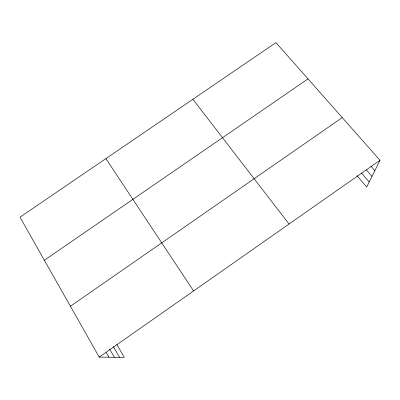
<?xml version="1.0" encoding="UTF-8"?>
<svg xmlns="http://www.w3.org/2000/svg" width="400" height="400" viewBox="0 0 400 400"><rect width="100%" height="100%" fill="white"/><g stroke="black" fill="none" stroke-linecap="round" stroke-linejoin="round"><path stroke-width="0.6" d="M116.85 344.58L124.315 357.37L99.195 357.11L20 217.185L275.945 42.63L380 160.29L366.705 187.05L357.07 175.78M99.195 357.11L380 160.29M70.405 306.25L342.24 117.595M44.36 260.23L308.015 78.89M370.815 166.04L374.85 170.66M366.28 169.81L371.995 176.405M361.55 173.04L369.23 181.965M192.895 99.27L289.05 224.04M105.885 158.61L193.59 290.945M113.335 346.6L119.555 357.32M109.67 349.165L114.34 357.27M106.2 352.415L108.95 357.215"/></g></svg>
